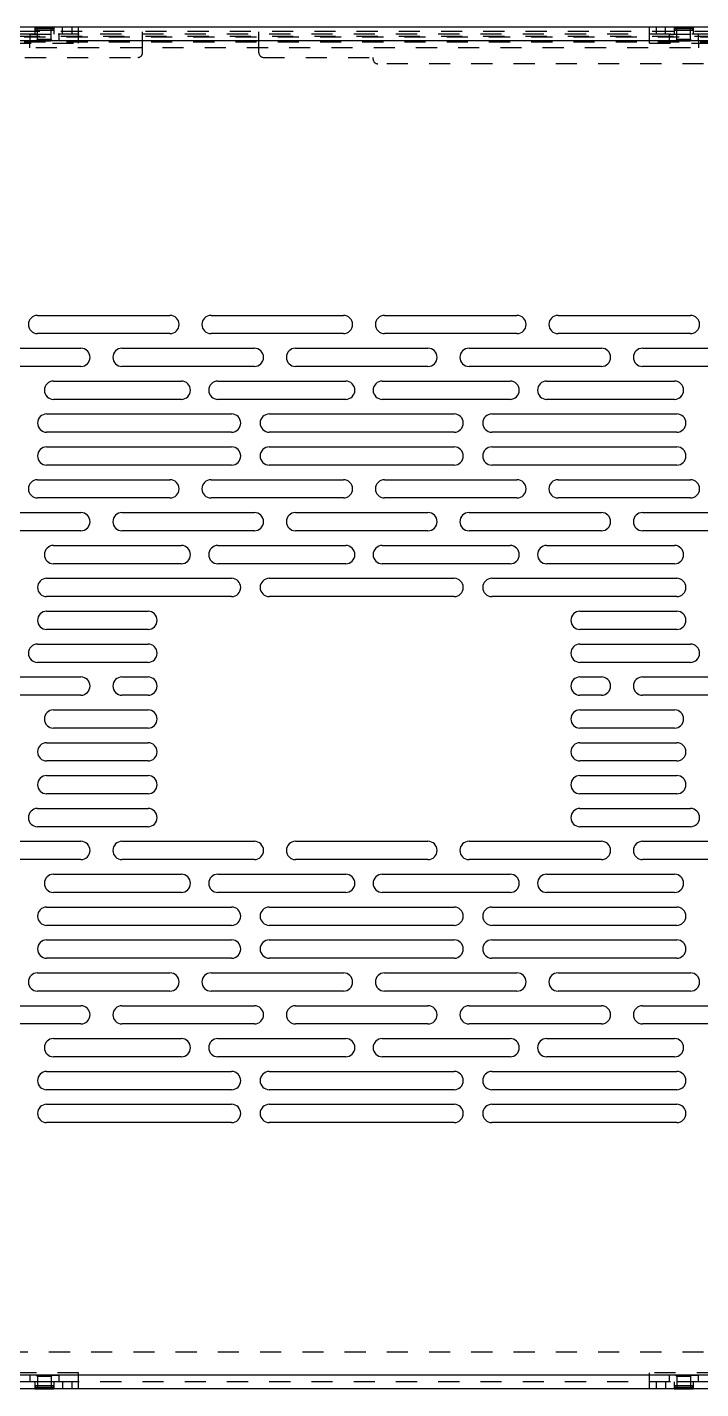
# Model space of a CAD drawing. Header units: millimetres. Extents: x -177 to 18421, y -5017 to 3255.
# Drawn here: x 14340.3 to 14487.8, y 1713.5 to 2011.7 of the extents above; entities that cross this region are included whole.
import ezdxf

# ---------------------------------------------------------------- set-up
doc = ezdxf.new("R2010")
doc.units = ezdxf.units.MM
doc.header["$LTSCALE"] = 46.255
doc.linetypes.add('HIDDEN', pattern=[0.2, 0.1, -0.1])
doc.layers.get('0').update_dxf_attribs({"linetype": 'CONTINUOUS'})
for name, color, linetype in [('02___PRT_ALL_AXES', 7, 'CONTINUOUS'), ('03___PRT_ALL_CURVES', 7, 'CONTINUOUS'), ('DEFAULT_2', 8, 'HIDDEN')]:
    doc.layers.add(name, color=color, linetype=linetype)

msp = doc.modelspace()

# ---------------------------------------------------------------- linework, layer by layer
at = {"color": 3, "linetype": 'Continuous'}
for p, q in [((14638.408, 2011.653), (14189.608, 2011.653)), ((14638.408, 2008.653), (14189.608, 2008.653)), ((14342.508, 1948.553), (14371.508, 1948.553)), ((14380.508, 1948.553), (14409.508, 1948.553)), ((14418.508, 1948.553), (14447.508, 1948.553)), ((14456.508, 1948.553), (14485.508, 1948.553)), ((14371.508, 1944.553), (14342.508, 1944.553)), ((14409.508, 1944.553), (14380.508, 1944.553)), ((14447.508, 1944.553), (14418.508, 1944.553)), ((14485.508, 1944.553), (14456.508, 1944.553)), ((14323.008, 1941.353), (14352.008, 1941.353)), ((14361.008, 1941.353), (14390.008, 1941.353)), ((14399.008, 1941.353), (14428.008, 1941.353)), ((14437.008, 1941.353), (14466.008, 1941.353)), ((14475.008, 1941.353), (14504.008, 1941.353)), ((14352.008, 1937.353), (14323.008, 1937.353)), ((14390.008, 1937.353), (14361.008, 1937.353)), ((14428.008, 1937.353), (14399.008, 1937.353)), ((14466.008, 1937.353), (14437.008, 1937.353)), ((14504.008, 1937.353), (14475.008, 1937.353)), ((14346.008, 1934.153), (14374.008, 1934.153)), ((14382.008, 1934.153), (14410.008, 1934.153)), ((14418.008, 1934.153), (14446.008, 1934.153)), ((14454.008, 1934.153), (14482.008, 1934.153)), ((14374.008, 1930.153), (14346.008, 1930.153)), ((14410.008, 1930.153), (14382.008, 1930.153)), ((14446.008, 1930.153), (14418.008, 1930.153)), ((14482.008, 1930.153), (14454.008, 1930.153)), ((14344.508, 1926.953), (14385.008, 1926.953)), ((14393.258, 1926.953), (14433.758, 1926.953)), ((14442.008, 1926.953), (14482.508, 1926.953)), ((14385.008, 1922.953), (14344.508, 1922.953)), ((14433.758, 1922.953), (14393.258, 1922.953)), ((14482.508, 1922.953), (14442.008, 1922.953)), ((14344.508, 1919.753), (14385.008, 1919.753)), ((14393.258, 1919.753), (14433.758, 1919.753)), ((14442.008, 1919.753), (14482.508, 1919.753)), ((14385.008, 1915.753), (14344.508, 1915.753)), ((14433.758, 1915.753), (14393.258, 1915.753)), ((14482.508, 1915.753), (14442.008, 1915.753)), ((14342.508, 1912.553), (14371.508, 1912.553)), ((14380.508, 1912.553), (14409.508, 1912.553)), ((14418.508, 1912.553), (14447.508, 1912.553)), ((14456.508, 1912.553), (14485.508, 1912.553)), ((14371.508, 1908.553), (14342.508, 1908.553)), ((14409.508, 1908.553), (14380.508, 1908.553)), ((14447.508, 1908.553), (14418.508, 1908.553)), ((14485.508, 1908.553), (14456.508, 1908.553)), ((14323.008, 1905.353), (14352.008, 1905.353)), ((14361.008, 1905.353), (14390.008, 1905.353)), ((14399.008, 1905.353), (14428.008, 1905.353)), ((14437.008, 1905.353), (14466.008, 1905.353)), ((14475.008, 1905.353), (14504.008, 1905.353)), ((14352.008, 1901.353), (14323.008, 1901.353)), ((14390.008, 1901.353), (14361.008, 1901.353)), ((14428.008, 1901.353), (14399.008, 1901.353)), ((14466.008, 1901.353), (14437.008, 1901.353)), ((14504.008, 1901.353), (14475.008, 1901.353)), ((14346.008, 1898.153), (14374.008, 1898.153)), ((14382.008, 1898.153), (14410.008, 1898.153)), ((14418.008, 1898.153), (14446.008, 1898.153)), ((14454.008, 1898.153), (14482.008, 1898.153)), ((14374.008, 1894.153), (14346.008, 1894.153)), ((14410.008, 1894.153), (14382.008, 1894.153)), ((14446.008, 1894.153), (14418.008, 1894.153)), ((14482.008, 1894.153), (14454.008, 1894.153)), ((14344.508, 1890.953), (14385.008, 1890.953)), ((14393.258, 1890.953), (14433.758, 1890.953)), ((14442.008, 1890.953), (14482.508, 1890.953)), ((14385.008, 1886.953), (14344.508, 1886.953)), ((14433.758, 1886.953), (14393.258, 1886.953)), ((14482.508, 1886.953), (14442.008, 1886.953)), ((14344.508, 1883.753), (14366.708, 1883.753)), ((14461.308, 1883.753), (14482.508, 1883.753)), ((14366.708, 1879.753), (14344.508, 1879.753)), ((14482.508, 1879.753), (14461.308, 1879.753)), ((14342.508, 1876.553), (14366.708, 1876.553)), ((14461.308, 1876.553), (14485.508, 1876.553)), ((14366.708, 1872.553), (14342.508, 1872.553)), ((14485.508, 1872.553), (14461.308, 1872.553)), ((14323.008, 1869.353), (14352.008, 1869.353)), ((14361.008, 1869.353), (14366.708, 1869.353)), ((14461.308, 1869.353), (14466.008, 1869.353)), ((14475.008, 1869.353), (14504.008, 1869.353)), ((14352.008, 1865.353), (14323.008, 1865.353)), ((14366.708, 1865.353), (14361.008, 1865.353)), ((14466.008, 1865.353), (14461.308, 1865.353)), ((14504.008, 1865.353), (14475.008, 1865.353)), ((14346.008, 1862.153), (14366.708, 1862.153)), ((14461.308, 1862.153), (14482.008, 1862.153)), ((14366.708, 1858.153), (14346.008, 1858.153)), ((14482.008, 1858.153), (14461.308, 1858.153)), ((14344.508, 1854.953), (14366.708, 1854.953)), ((14461.308, 1854.953), (14482.508, 1854.953)), ((14366.708, 1850.953), (14344.508, 1850.953)), ((14482.508, 1850.953), (14461.308, 1850.953)), ((14344.508, 1847.753), (14366.708, 1847.753)), ((14461.308, 1847.753), (14482.508, 1847.753)), ((14366.708, 1843.753), (14344.508, 1843.753)), ((14482.508, 1843.753), (14461.308, 1843.753)), ((14342.508, 1840.553), (14366.708, 1840.553)), ((14461.308, 1840.553), (14485.508, 1840.553)), ((14366.708, 1836.553), (14342.508, 1836.553)), ((14485.508, 1836.553), (14461.308, 1836.553)), ((14323.008, 1833.353), (14352.008, 1833.353)), ((14361.008, 1833.353), (14390.008, 1833.353)), ((14399.008, 1833.353), (14428.008, 1833.353)), ((14437.008, 1833.353), (14466.008, 1833.353)), ((14475.008, 1833.353), (14504.008, 1833.353)), ((14352.008, 1829.353), (14323.008, 1829.353)), ((14390.008, 1829.353), (14361.008, 1829.353)), ((14428.008, 1829.353), (14399.008, 1829.353)), ((14466.008, 1829.353), (14437.008, 1829.353)), ((14504.008, 1829.353), (14475.008, 1829.353)), ((14346.008, 1826.153), (14374.008, 1826.153)), ((14382.008, 1826.153), (14410.008, 1826.153)), ((14418.008, 1826.153), (14446.008, 1826.153)), ((14454.008, 1826.153), (14482.008, 1826.153)), ((14374.008, 1822.153), (14346.008, 1822.153)), ((14410.008, 1822.153), (14382.008, 1822.153)), ((14446.008, 1822.153), (14418.008, 1822.153)), ((14482.008, 1822.153), (14454.008, 1822.153)), ((14344.508, 1818.953), (14385.008, 1818.953)), ((14393.258, 1818.953), (14433.758, 1818.953)), ((14442.008, 1818.953), (14482.508, 1818.953)), ((14385.008, 1814.953), (14344.508, 1814.953)), ((14433.758, 1814.953), (14393.258, 1814.953)), ((14482.508, 1814.953), (14442.008, 1814.953)), ((14344.508, 1811.753), (14385.008, 1811.753)), ((14393.258, 1811.753), (14433.758, 1811.753)), ((14442.008, 1811.753), (14482.508, 1811.753)), ((14385.008, 1807.753), (14344.508, 1807.753)), ((14433.758, 1807.753), (14393.258, 1807.753)), ((14482.508, 1807.753), (14442.008, 1807.753)), ((14342.508, 1804.553), (14371.508, 1804.553)), ((14380.508, 1804.553), (14409.508, 1804.553)), ((14418.508, 1804.553), (14447.508, 1804.553)), ((14456.508, 1804.553), (14485.508, 1804.553)), ((14371.508, 1800.553), (14342.508, 1800.553)), ((14409.508, 1800.553), (14380.508, 1800.553)), ((14447.508, 1800.553), (14418.508, 1800.553)), ((14485.508, 1800.553), (14456.508, 1800.553)), ((14323.008, 1797.353), (14352.008, 1797.353)), ((14361.008, 1797.353), (14390.008, 1797.353)), ((14399.008, 1797.353), (14428.008, 1797.353)), ((14437.008, 1797.353), (14466.008, 1797.353)), ((14475.008, 1797.353), (14504.008, 1797.353)), ((14352.008, 1793.353), (14323.008, 1793.353)), ((14390.008, 1793.353), (14361.008, 1793.353)), ((14428.008, 1793.353), (14399.008, 1793.353)), ((14466.008, 1793.353), (14437.008, 1793.353)), ((14504.008, 1793.353), (14475.008, 1793.353)), ((14346.008, 1790.153), (14374.008, 1790.153)), ((14382.008, 1790.153), (14410.008, 1790.153)), ((14418.008, 1790.153), (14446.008, 1790.153)), ((14454.008, 1790.153), (14482.008, 1790.153)), ((14374.008, 1786.153), (14346.008, 1786.153)), ((14410.008, 1786.153), (14382.008, 1786.153)), ((14446.008, 1786.153), (14418.008, 1786.153)), ((14482.008, 1786.153), (14454.008, 1786.153)), ((14344.508, 1782.953), (14385.008, 1782.953)), ((14393.258, 1782.953), (14433.758, 1782.953)), ((14442.008, 1782.953), (14482.508, 1782.953)), ((14385.008, 1778.953), (14344.508, 1778.953)), ((14433.758, 1778.953), (14393.258, 1778.953)), ((14482.508, 1778.953), (14442.008, 1778.953)), ((14344.508, 1775.753), (14385.008, 1775.753)), ((14393.258, 1775.753), (14433.758, 1775.753)), ((14442.008, 1775.753), (14482.508, 1775.753)), ((14385.008, 1771.753), (14344.508, 1771.753)), ((14433.758, 1771.753), (14393.258, 1771.753)), ((14482.508, 1771.753), (14442.008, 1771.753)), ((14638.408, 1716.453), (14189.608, 1716.453)), ((14638.408, 1713.453), (14189.608, 1713.453))]:
    msp.add_line(p, q, dxfattribs=at)
for centre, start, end in [((14342.508, 1946.553), 90, 270), ((14371.508, 1946.553), 270, 90), ((14380.508, 1946.553), 90, 270), ((14409.508, 1946.553), 270, 90), ((14418.508, 1946.553), 90, 270), ((14447.508, 1946.553), 270, 90), ((14456.508, 1946.553), 90, 270), ((14485.508, 1946.553), 270, 90), ((14352.008, 1939.353), 270, 90), ((14361.008, 1939.353), 90, 270), ((14390.008, 1939.353), 270, 90), ((14399.008, 1939.353), 90, 270), ((14428.008, 1939.353), 270, 90), ((14437.008, 1939.353), 90, 270), ((14466.008, 1939.353), 270, 90), ((14475.008, 1939.353), 90, 270), ((14346.008, 1932.153), 90, 270), ((14374.008, 1932.153), 270, 90), ((14382.008, 1932.153), 90, 270), ((14410.008, 1932.153), 270, 90), ((14418.008, 1932.153), 90, 270), ((14446.008, 1932.153), 270, 90), ((14454.008, 1932.153), 90, 270), ((14482.008, 1932.153), 270, 90), ((14344.508, 1924.953), 90, 270), ((14385.008, 1924.953), 270, 90), ((14393.258, 1924.953), 90, 270), ((14433.758, 1924.953), 270, 90), ((14442.008, 1924.953), 90, 270), ((14482.508, 1924.953), 270, 90), ((14344.508, 1917.753), 90, 270), ((14385.008, 1917.753), 270, 90), ((14393.258, 1917.753), 90, 270), ((14433.758, 1917.753), 270, 90), ((14442.008, 1917.753), 90, 270), ((14482.508, 1917.753), 270, 90), ((14342.508, 1910.553), 90, 270), ((14371.508, 1910.553), 270, 90), ((14380.508, 1910.553), 90, 270), ((14409.508, 1910.553), 270, 90), ((14418.508, 1910.553), 90, 270), ((14447.508, 1910.553), 270, 90), ((14456.508, 1910.553), 90, 270), ((14485.508, 1910.553), 270, 90), ((14352.008, 1903.353), 270, 90), ((14361.008, 1903.353), 90, 270), ((14390.008, 1903.353), 270, 90), ((14399.008, 1903.353), 90, 270), ((14428.008, 1903.353), 270, 90), ((14437.008, 1903.353), 90, 270), ((14466.008, 1903.353), 270, 90), ((14475.008, 1903.353), 90, 270), ((14346.008, 1896.153), 90, 270), ((14374.008, 1896.153), 270, 90), ((14382.008, 1896.153), 90, 270), ((14410.008, 1896.153), 270, 90), ((14418.008, 1896.153), 90, 270), ((14446.008, 1896.153), 270, 90), ((14454.008, 1896.153), 90, 270), ((14482.008, 1896.153), 270, 90), ((14344.508, 1888.953), 90, 270), ((14385.008, 1888.953), 270, 90), ((14393.258, 1888.953), 90, 270), ((14433.758, 1888.953), 270, 90), ((14442.008, 1888.953), 90, 270), ((14482.508, 1888.953), 270, 90), ((14344.508, 1881.753), 90, 270), ((14366.708, 1881.753), 270, 90), ((14461.308, 1881.753), 90, 270), ((14482.508, 1881.753), 270, 90), ((14342.508, 1874.553), 90, 270), ((14366.708, 1874.553), 270, 90), ((14461.308, 1874.553), 90, 270), ((14485.508, 1874.553), 270, 90), ((14352.008, 1867.353), 270, 90), ((14361.008, 1867.353), 90, 270), ((14366.708, 1867.353), 270, 90), ((14461.308, 1867.353), 90, 270), ((14466.008, 1867.353), 270, 90), ((14475.008, 1867.353), 90, 270), ((14346.008, 1860.153), 90, 270), ((14366.708, 1860.153), 270, 90), ((14461.308, 1860.153), 90, 270), ((14482.008, 1860.153), 270, 90), ((14344.508, 1852.953), 90, 270), ((14366.708, 1852.953), 270, 90), ((14461.308, 1852.953), 90, 270), ((14482.508, 1852.953), 270, 90), ((14344.508, 1845.753), 90, 270), ((14366.708, 1845.753), 270, 90), ((14461.308, 1845.753), 90, 270), ((14482.508, 1845.753), 270, 90), ((14342.508, 1838.553), 90, 270), ((14366.708, 1838.553), 270, 90), ((14461.308, 1838.553), 90, 270), ((14485.508, 1838.553), 270, 90), ((14352.008, 1831.353), 270, 90), ((14361.008, 1831.353), 90, 270), ((14390.008, 1831.353), 270, 90), ((14399.008, 1831.353), 90, 270), ((14428.008, 1831.353), 270, 90), ((14437.008, 1831.353), 90, 270), ((14466.008, 1831.353), 270, 90), ((14475.008, 1831.353), 90, 270), ((14346.008, 1824.153), 90, 270), ((14374.008, 1824.153), 270, 90), ((14382.008, 1824.153), 90, 270), ((14410.008, 1824.153), 270, 90), ((14418.008, 1824.153), 90, 270), ((14446.008, 1824.153), 270, 90), ((14454.008, 1824.153), 90, 270), ((14482.008, 1824.153), 270, 90), ((14344.508, 1816.953), 90, 270), ((14385.008, 1816.953), 270, 90), ((14393.258, 1816.953), 90, 270), ((14433.758, 1816.953), 270, 90), ((14442.008, 1816.953), 90, 270), ((14482.508, 1816.953), 270, 90), ((14344.508, 1809.753), 90, 270), ((14385.008, 1809.753), 270, 90), ((14393.258, 1809.753), 90, 270), ((14433.758, 1809.753), 270, 90), ((14442.008, 1809.753), 90, 270), ((14482.508, 1809.753), 270, 90), ((14342.508, 1802.553), 90, 270), ((14371.508, 1802.553), 270, 90), ((14380.508, 1802.553), 90, 270), ((14409.508, 1802.553), 270, 90), ((14418.508, 1802.553), 90, 270), ((14447.508, 1802.553), 270, 90), ((14456.508, 1802.553), 90, 270), ((14485.508, 1802.553), 270, 90), ((14352.008, 1795.353), 270, 90), ((14361.008, 1795.353), 90, 270), ((14390.008, 1795.353), 270, 90), ((14399.008, 1795.353), 90, 270), ((14428.008, 1795.353), 270, 90), ((14437.008, 1795.353), 90, 270), ((14466.008, 1795.353), 270, 90), ((14475.008, 1795.353), 90, 270), ((14346.008, 1788.153), 90, 270), ((14374.008, 1788.153), 270, 90), ((14382.008, 1788.153), 90, 270), ((14410.008, 1788.153), 270, 90), ((14418.008, 1788.153), 90, 270), ((14446.008, 1788.153), 270, 90), ((14454.008, 1788.153), 90, 270), ((14482.008, 1788.153), 270, 90), ((14344.508, 1780.953), 90, 270), ((14385.008, 1780.953), 270, 90), ((14393.258, 1780.953), 90, 270), ((14433.758, 1780.953), 270, 90), ((14442.008, 1780.953), 90, 270), ((14482.508, 1780.953), 270, 90), ((14344.508, 1773.753), 90, 270), ((14385.008, 1773.753), 270, 90), ((14393.258, 1773.753), 90, 270), ((14433.758, 1773.753), 270, 90), ((14442.008, 1773.753), 90, 270), ((14482.508, 1773.753), 270, 90)]:
    msp.add_arc(centre, 2, start, end, dxfattribs=at)
at = {"layer": '02___PRT_ALL_AXES', "color": 8, "linetype": 'HIDDEN'}
for p, q in [((14340.833, 2010.153), (14340.833, 2008.653)), ((14340.833, 2010.153), (14347.183, 2010.153)), ((14341.898, 2011.523), (14341.898, 2011.393)), ((14341.898, 2011.523), (14346.118, 2011.523)), ((14341.898, 2011.393), (14342.098, 2011.003)), ((14341.898, 2011.393), (14346.118, 2011.393)), ((14341.898, 2011.003), (14341.898, 2010.153)), ((14341.898, 2011.003), (14346.118, 2011.003)), ((14341.908, 2011.653), (14341.908, 2010.153)), ((14346.108, 2011.653), (14341.908, 2011.653)), ((14342.508, 2008.953), (14342.508, 2011.523)), ((14345.508, 2008.953), (14345.508, 2011.523)), ((14346.118, 2011.393), (14345.918, 2011.003)), ((14346.108, 2011.653), (14346.108, 2010.153)), ((14346.118, 2011.523), (14346.118, 2011.393)), ((14346.118, 2011.003), (14346.118, 2010.153)), ((14347.183, 2010.153), (14347.183, 2008.653)), ((14480.833, 2010.153), (14480.833, 2008.653)), ((14480.833, 2010.153), (14487.183, 2010.153)), ((14481.898, 2011.523), (14481.898, 2011.393)), ((14481.898, 2011.523), (14486.118, 2011.523)), ((14481.898, 2011.393), (14482.098, 2011.003)), ((14481.898, 2011.393), (14486.118, 2011.393)), ((14481.898, 2011.003), (14481.898, 2010.153)), ((14481.898, 2011.003), (14486.118, 2011.003)), ((14481.908, 2011.653), (14481.908, 2010.153)), ((14486.108, 2011.653), (14481.908, 2011.653)), ((14482.508, 2008.953), (14482.508, 2011.523)), ((14485.508, 2008.953), (14485.508, 2011.523)), ((14486.118, 2011.393), (14485.918, 2011.003)), ((14486.108, 2011.653), (14486.108, 2010.153)), ((14486.118, 2011.523), (14486.118, 2011.393)), ((14486.118, 2011.003), (14486.118, 2010.153)), ((14487.183, 2010.153), (14487.183, 2008.653)), ((14340.833, 2008.653), (14347.183, 2008.653)), ((14480.833, 2008.653), (14487.183, 2008.653)), ((14347.183, 1716.453), (14340.833, 1716.453)), ((14340.833, 1716.453), (14340.833, 1714.953)), ((14347.183, 1714.953), (14340.833, 1714.953)), ((14341.898, 1714.953), (14341.898, 1714.103)), ((14341.908, 1714.953), (14341.908, 1713.453)), ((14342.508, 1716.153), (14342.508, 1713.583)), ((14345.508, 1716.153), (14345.508, 1713.583)), ((14346.108, 1714.953), (14346.108, 1713.453)), ((14346.118, 1714.953), (14346.118, 1714.103)), ((14347.183, 1716.453), (14347.183, 1714.953)), ((14487.183, 1716.453), (14480.833, 1716.453)), ((14480.833, 1716.453), (14480.833, 1714.953)), ((14487.183, 1714.953), (14480.833, 1714.953)), ((14481.898, 1714.953), (14481.898, 1714.103)), ((14481.908, 1714.953), (14481.908, 1713.453)), ((14482.508, 1716.153), (14482.508, 1713.583)), ((14485.508, 1716.153), (14485.508, 1713.583)), ((14486.108, 1714.953), (14486.108, 1713.453)), ((14486.118, 1714.953), (14486.118, 1714.103)), ((14487.183, 1716.453), (14487.183, 1714.953)), ((14346.118, 1714.103), (14341.898, 1714.103)), ((14342.098, 1714.103), (14341.898, 1713.713)), ((14346.118, 1713.713), (14341.898, 1713.713)), ((14341.898, 1713.713), (14341.898, 1713.583)), ((14346.118, 1713.583), (14341.898, 1713.583)), ((14341.908, 1713.453), (14346.108, 1713.453)), ((14345.918, 1714.103), (14346.118, 1713.713)), ((14346.118, 1713.713), (14346.118, 1713.583)), ((14486.118, 1714.103), (14481.898, 1714.103)), ((14482.098, 1714.103), (14481.898, 1713.713)), ((14486.118, 1713.713), (14481.898, 1713.713)), ((14481.898, 1713.713), (14481.898, 1713.583)), ((14486.118, 1713.583), (14481.898, 1713.583)), ((14481.908, 1713.453), (14486.108, 1713.453)), ((14485.918, 1714.103), (14486.118, 1713.713)), ((14486.118, 1713.713), (14486.118, 1713.583))]:
    msp.add_line(p, q, dxfattribs=at)
at = {"layer": '03___PRT_ALL_CURVES', "color": 8, "linetype": 'HIDDEN'}
for p, q in [((14346.108, 2011.653), (14341.908, 2011.653)), ((14486.108, 2011.653), (14481.908, 2011.653))]:
    msp.add_line(p, q, dxfattribs=at)
at = {"layer": 'DEFAULT_2', "color": 8, "linetype": 'HIDDEN'}
for p, q in [((14638.408, 2010.153), (14189.608, 2010.153)), ((14282.872, 2010.774), (14545.145, 2010.774)), ((14342.508, 2008.953), (14342.508, 2011.523)), ((14345.508, 2008.953), (14345.508, 2011.523)), ((14348.008, 2010.153), (14348.008, 2011.653)), ((14350.008, 2011.653), (14350.008, 2010.153)), ((14351.508, 2008.153), (14351.508, 2011.653)), ((14365.508, 2006.053), (14365.508, 2011.653)), ((14391.008, 2006.053), (14391.008, 2011.653)), ((14476.508, 2008.153), (14476.508, 2011.653)), ((14478.008, 2011.653), (14478.008, 2010.153)), ((14480.008, 2010.153), (14480.008, 2011.653)), ((14482.508, 2008.953), (14482.508, 2011.523)), ((14485.508, 2008.953), (14485.508, 2011.523)), ((14550.266, 2007.153), (14277.751, 2007.153)), ((14282.872, 2009.714), (14545.145, 2009.714)), ((14284.115, 2009.532), (14543.904, 2009.532)), ((14284.115, 2008.471), (14543.904, 2008.471)), ((14336.508, 2008.153), (14351.508, 2008.153)), ((14340.758, 2008.653), (14340.758, 2007.153)), ((14340.846, 2008.653), (14340.846, 2008.703)), ((14343.341, 2008.703), (14340.846, 2008.703)), ((14340.856, 2008.653), (14340.856, 2008.703)), ((14340.86, 2008.653), (14340.86, 2008.703)), ((14340.884, 2008.653), (14340.884, 2008.703)), ((14340.917, 2008.653), (14340.917, 2008.703)), ((14340.931, 2008.653), (14340.931, 2008.703)), ((14340.972, 2008.653), (14340.972, 2008.703)), ((14340.983, 2008.653), (14340.983, 2008.703)), ((14340.988, 2008.653), (14340.988, 2008.703)), ((14341.009, 2008.653), (14341.009, 2008.703)), ((14341.019, 2008.653), (14341.019, 2008.703)), ((14341.021, 2008.653), (14341.021, 2008.703)), ((14341.048, 2008.653), (14341.048, 2008.703)), ((14341.056, 2008.653), (14341.056, 2008.703)), ((14341.102, 2008.653), (14341.102, 2008.703)), ((14341.109, 2008.653), (14341.109, 2008.703)), ((14341.11, 2008.653), (14341.11, 2008.703)), ((14341.12, 2008.653), (14341.12, 2008.703)), ((14341.122, 2008.653), (14341.122, 2008.703)), ((14341.152, 2008.653), (14341.152, 2008.703)), ((14341.185, 2008.653), (14341.185, 2008.703)), ((14341.214, 2008.653), (14341.214, 2008.703)), ((14341.233, 2008.653), (14341.233, 2008.703)), ((14341.246, 2008.653), (14341.246, 2008.703)), ((14341.283, 2008.653), (14341.283, 2008.703)), ((14341.284, 2008.653), (14341.284, 2008.703)), ((14341.292, 2008.653), (14341.292, 2008.703)), ((14341.296, 2008.653), (14341.296, 2008.703)), ((14341.297, 2008.653), (14341.297, 2008.703)), ((14341.3, 2008.653), (14341.3, 2008.703)), ((14341.308, 2008.653), (14341.308, 2008.703)), ((14341.345, 2008.653), (14341.345, 2008.703)), ((14341.35, 2008.653), (14341.35, 2008.703)), ((14341.356, 2008.653), (14341.356, 2008.703)), ((14341.376, 2008.653), (14341.376, 2008.703)), ((14341.377, 2008.653), (14341.377, 2008.703)), ((14341.397, 2008.653), (14341.397, 2008.703)), ((14341.413, 2008.653), (14341.413, 2008.703)), ((14341.419, 2008.653), (14341.419, 2008.703)), ((14341.42, 2008.653), (14341.42, 2008.703)), ((14341.424, 2008.653), (14341.424, 2008.703)), ((14341.427, 2008.653), (14341.427, 2008.703)), ((14341.436, 2008.653), (14341.436, 2008.703)), ((14341.456, 2008.653), (14341.456, 2008.703)), ((14341.475, 2008.653), (14341.475, 2008.703)), ((14341.508, 2008.653), (14341.508, 2008.703)), ((14341.537, 2008.653), (14341.537, 2008.703)), ((14341.579, 2008.653), (14341.579, 2008.703)), ((14341.592, 2008.653), (14341.592, 2008.703)), ((14341.626, 2008.653), (14341.626, 2008.703)), ((14341.634, 2008.653), (14341.634, 2008.703)), ((14341.644, 2008.653), (14341.644, 2008.703)), ((14341.667, 2008.653), (14341.667, 2008.703)), ((14341.678, 2008.653), (14341.678, 2008.703)), ((14341.69, 2008.653), (14341.69, 2008.703)), ((14341.696, 2008.653), (14341.696, 2008.703)), ((14341.706, 2008.653), (14341.706, 2008.703)), ((14341.715, 2008.653), (14341.715, 2008.703)), ((14341.723, 2008.653), (14341.723, 2008.703)), ((14341.755, 2008.653), (14341.755, 2008.703)), ((14341.758, 2008.653), (14341.758, 2008.703)), ((14341.762, 2008.653), (14341.762, 2008.703)), ((14341.768, 2008.653), (14341.768, 2008.703)), ((14341.776, 2008.653), (14341.776, 2008.703)), ((14341.783, 2008.653), (14341.783, 2008.703)), ((14341.816, 2008.653), (14341.816, 2008.703)), ((14341.818, 2008.653), (14341.818, 2008.703)), ((14341.827, 2008.653), (14341.827, 2008.703)), ((14341.832, 2008.653), (14341.832, 2008.703)), ((14341.834, 2008.653), (14341.834, 2008.703)), ((14341.836, 2008.653), (14341.836, 2008.703)), ((14341.842, 2008.653), (14341.842, 2008.703)), ((14341.843, 2008.653), (14341.843, 2008.703)), ((14341.849, 2008.653), (14341.849, 2008.703)), ((14341.857, 2008.653), (14341.857, 2008.703)), ((14341.864, 2008.653), (14341.864, 2008.703)), ((14341.866, 2008.653), (14341.866, 2008.703)), ((14341.907, 2008.653), (14341.907, 2008.703)), ((14341.921, 2008.653), (14341.921, 2008.703)), ((14341.973, 2008.653), (14341.973, 2008.703)), ((14341.974, 2008.653), (14341.974, 2008.703)), ((14341.98, 2008.653), (14341.98, 2008.703)), ((14342.013, 2008.653), (14342.013, 2008.703)), ((14342.029, 2008.653), (14342.029, 2008.703)), ((14342.03, 2008.653), (14342.03, 2008.703)), ((14342.052, 2008.653), (14342.052, 2008.703)), ((14342.061, 2008.653), (14342.061, 2008.703)), ((14342.091, 2008.653), (14342.091, 2008.703)), ((14342.099, 2008.653), (14342.099, 2008.703)), ((14342.125, 2008.653), (14342.125, 2008.703)), ((14342.144, 2008.653), (14342.144, 2008.703)), ((14342.158, 2008.653), (14342.158, 2008.703)), ((14342.161, 2008.653), (14342.161, 2008.703)), ((14342.183, 2008.653), (14342.183, 2008.703)), ((14342.194, 2008.653), (14342.194, 2008.703)), ((14342.198, 2008.653), (14342.198, 2008.703)), ((14342.2, 2008.653), (14342.2, 2008.703)), ((14342.203, 2008.653), (14342.203, 2008.703)), ((14342.508, 2008.953), (14342.208, 2008.653)), ((14342.218, 2008.653), (14342.218, 2008.703)), ((14342.219, 2008.653), (14342.219, 2008.703)), ((14342.239, 2008.653), (14342.239, 2008.703)), ((14342.253, 2008.653), (14342.253, 2008.703)), ((14342.262, 2008.653), (14342.262, 2008.703)), ((14342.263, 2008.653), (14342.263, 2008.703)), ((14342.274, 2008.653), (14342.274, 2008.703)), ((14342.279, 2008.653), (14342.279, 2008.703)), ((14342.301, 2008.653), (14342.301, 2008.703)), ((14342.303, 2008.653), (14342.303, 2008.703)), ((14342.343, 2008.653), (14342.343, 2008.703)), ((14342.351, 2008.653), (14342.351, 2008.703)), ((14342.357, 2008.653), (14342.357, 2008.703)), ((14342.358, 2008.653), (14342.358, 2008.703)), ((14342.405, 2008.653), (14342.405, 2008.703)), ((14342.418, 2008.653), (14342.418, 2008.703)), ((14342.421, 2008.653), (14342.421, 2008.703)), ((14342.422, 2008.653), (14342.422, 2008.703)), ((14342.427, 2008.653), (14342.427, 2008.703)), ((14342.454, 2008.653), (14342.454, 2008.703)), ((14342.457, 2008.653), (14342.457, 2008.703)), ((14342.473, 2008.653), (14342.473, 2008.703)), ((14342.478, 2008.653), (14342.478, 2008.703)), ((14342.483, 2008.653), (14342.483, 2008.703)), ((14342.485, 2008.653), (14342.485, 2008.703)), ((14342.5, 2008.653), (14342.5, 2008.703)), ((14342.502, 2008.653), (14342.502, 2008.703)), ((14345.508, 2008.953), (14342.508, 2008.953)), ((14342.518, 2008.653), (14342.518, 2008.703)), ((14342.552, 2008.653), (14342.552, 2008.703)), ((14342.567, 2008.653), (14342.567, 2008.703)), ((14342.57, 2008.653), (14342.57, 2008.703)), ((14342.574, 2008.653), (14342.574, 2008.703)), ((14342.621, 2008.653), (14342.621, 2008.703)), ((14342.626, 2008.653), (14342.626, 2008.703)), ((14342.658, 2008.653), (14342.658, 2008.703)), ((14342.751, 2008.653), (14342.751, 2008.703)), ((14342.915, 2008.653), (14342.915, 2008.703)), ((14342.958, 2008.653), (14342.958, 2008.703)), ((14342.973, 2008.653), (14342.973, 2008.703)), ((14343.02, 2008.653), (14343.02, 2008.703)), ((14343.036, 2008.653), (14343.036, 2008.703)), ((14343.039, 2008.653), (14343.039, 2008.703)), ((14343.071, 2008.653), (14343.071, 2008.703)), ((14343.076, 2008.653), (14343.076, 2008.703)), ((14343.099, 2008.653), (14343.099, 2008.703)), ((14343.137, 2008.653), (14343.137, 2008.703)), ((14343.181, 2008.653), (14343.181, 2008.703)), ((14343.183, 2008.653), (14343.183, 2008.703)), ((14343.188, 2008.653), (14343.188, 2008.703)), ((14343.215, 2008.653), (14343.215, 2008.703)), ((14343.233, 2008.653), (14343.233, 2008.703)), ((14343.234, 2008.653), (14343.234, 2008.703)), ((14343.236, 2008.653), (14343.236, 2008.703)), ((14343.252, 2008.653), (14343.252, 2008.703)), ((14343.252, 2008.653), (14343.252, 2008.703)), ((14343.262, 2008.653), (14343.262, 2008.703)), ((14343.296, 2008.653), (14343.296, 2008.703)), ((14343.305, 2008.653), (14343.305, 2008.703)), ((14343.321, 2008.653), (14343.321, 2008.703)), ((14343.326, 2008.653), (14343.326, 2008.703)), ((14343.341, 2008.653), (14343.341, 2008.703)), ((14345.508, 2008.953), (14345.808, 2008.653)), ((14476.508, 2008.153), (14491.508, 2008.153)), ((14480.846, 2008.653), (14480.846, 2008.703)), ((14483.341, 2008.703), (14480.846, 2008.703)), ((14480.856, 2008.653), (14480.856, 2008.703)), ((14480.86, 2008.653), (14480.86, 2008.703)), ((14480.884, 2008.653), (14480.884, 2008.703)), ((14480.917, 2008.653), (14480.917, 2008.703)), ((14480.931, 2008.653), (14480.931, 2008.703)), ((14480.972, 2008.653), (14480.972, 2008.703)), ((14480.983, 2008.653), (14480.983, 2008.703)), ((14480.988, 2008.653), (14480.988, 2008.703)), ((14481.009, 2008.653), (14481.009, 2008.703)), ((14481.019, 2008.653), (14481.019, 2008.703)), ((14481.021, 2008.653), (14481.021, 2008.703)), ((14481.048, 2008.653), (14481.048, 2008.703)), ((14481.056, 2008.653), (14481.056, 2008.703)), ((14481.102, 2008.653), (14481.102, 2008.703)), ((14481.109, 2008.653), (14481.109, 2008.703)), ((14481.11, 2008.653), (14481.11, 2008.703)), ((14481.12, 2008.653), (14481.12, 2008.703)), ((14481.122, 2008.653), (14481.122, 2008.703)), ((14481.152, 2008.653), (14481.152, 2008.703)), ((14481.185, 2008.653), (14481.185, 2008.703)), ((14481.214, 2008.653), (14481.214, 2008.703)), ((14481.233, 2008.653), (14481.233, 2008.703)), ((14481.246, 2008.653), (14481.246, 2008.703)), ((14481.283, 2008.653), (14481.283, 2008.703)), ((14481.284, 2008.653), (14481.284, 2008.703)), ((14481.292, 2008.653), (14481.292, 2008.703)), ((14481.296, 2008.653), (14481.296, 2008.703)), ((14481.297, 2008.653), (14481.297, 2008.703)), ((14481.3, 2008.653), (14481.3, 2008.703)), ((14481.308, 2008.653), (14481.308, 2008.703)), ((14481.345, 2008.653), (14481.345, 2008.703)), ((14481.35, 2008.653), (14481.35, 2008.703)), ((14481.356, 2008.653), (14481.356, 2008.703)), ((14481.376, 2008.653), (14481.376, 2008.703)), ((14481.377, 2008.653), (14481.377, 2008.703)), ((14481.397, 2008.653), (14481.397, 2008.703)), ((14481.413, 2008.653), (14481.413, 2008.703)), ((14481.419, 2008.653), (14481.419, 2008.703)), ((14481.42, 2008.653), (14481.42, 2008.703)), ((14481.424, 2008.653), (14481.424, 2008.703)), ((14481.427, 2008.653), (14481.427, 2008.703)), ((14481.436, 2008.653), (14481.436, 2008.703)), ((14481.456, 2008.653), (14481.456, 2008.703)), ((14481.475, 2008.653), (14481.475, 2008.703)), ((14481.508, 2008.653), (14481.508, 2008.703)), ((14481.537, 2008.653), (14481.537, 2008.703)), ((14481.579, 2008.653), (14481.579, 2008.703)), ((14481.592, 2008.653), (14481.592, 2008.703)), ((14481.626, 2008.653), (14481.626, 2008.703)), ((14481.634, 2008.653), (14481.634, 2008.703)), ((14481.644, 2008.653), (14481.644, 2008.703)), ((14481.667, 2008.653), (14481.667, 2008.703)), ((14481.678, 2008.653), (14481.678, 2008.703)), ((14481.69, 2008.653), (14481.69, 2008.703)), ((14481.696, 2008.653), (14481.696, 2008.703)), ((14481.706, 2008.653), (14481.706, 2008.703)), ((14481.715, 2008.653), (14481.715, 2008.703)), ((14481.723, 2008.653), (14481.723, 2008.703)), ((14481.755, 2008.653), (14481.755, 2008.703)), ((14481.758, 2008.653), (14481.758, 2008.703)), ((14481.762, 2008.653), (14481.762, 2008.703)), ((14481.768, 2008.653), (14481.768, 2008.703)), ((14481.776, 2008.653), (14481.776, 2008.703)), ((14481.783, 2008.653), (14481.783, 2008.703)), ((14481.816, 2008.653), (14481.816, 2008.703)), ((14481.818, 2008.653), (14481.818, 2008.703)), ((14481.827, 2008.653), (14481.827, 2008.703)), ((14481.832, 2008.653), (14481.832, 2008.703)), ((14481.834, 2008.653), (14481.834, 2008.703)), ((14481.836, 2008.653), (14481.836, 2008.703)), ((14481.842, 2008.653), (14481.842, 2008.703)), ((14481.843, 2008.653), (14481.843, 2008.703)), ((14481.849, 2008.653), (14481.849, 2008.703)), ((14481.857, 2008.653), (14481.857, 2008.703)), ((14481.864, 2008.653), (14481.864, 2008.703)), ((14481.866, 2008.653), (14481.866, 2008.703)), ((14481.907, 2008.653), (14481.907, 2008.703)), ((14481.921, 2008.653), (14481.921, 2008.703)), ((14481.973, 2008.653), (14481.973, 2008.703)), ((14481.974, 2008.653), (14481.974, 2008.703)), ((14481.98, 2008.653), (14481.98, 2008.703)), ((14482.013, 2008.653), (14482.013, 2008.703)), ((14482.029, 2008.653), (14482.029, 2008.703)), ((14482.03, 2008.653), (14482.03, 2008.703)), ((14482.052, 2008.653), (14482.052, 2008.703)), ((14482.061, 2008.653), (14482.061, 2008.703)), ((14482.091, 2008.653), (14482.091, 2008.703)), ((14482.099, 2008.653), (14482.099, 2008.703)), ((14482.125, 2008.653), (14482.125, 2008.703)), ((14482.144, 2008.653), (14482.144, 2008.703)), ((14482.158, 2008.653), (14482.158, 2008.703)), ((14482.161, 2008.653), (14482.161, 2008.703)), ((14482.183, 2008.653), (14482.183, 2008.703)), ((14482.194, 2008.653), (14482.194, 2008.703)), ((14482.198, 2008.653), (14482.198, 2008.703)), ((14482.2, 2008.653), (14482.2, 2008.703)), ((14482.203, 2008.653), (14482.203, 2008.703)), ((14482.508, 2008.953), (14482.208, 2008.653)), ((14482.218, 2008.653), (14482.218, 2008.703)), ((14482.219, 2008.653), (14482.219, 2008.703)), ((14482.239, 2008.653), (14482.239, 2008.703)), ((14482.253, 2008.653), (14482.253, 2008.703)), ((14482.262, 2008.653), (14482.262, 2008.703)), ((14482.263, 2008.653), (14482.263, 2008.703)), ((14482.274, 2008.653), (14482.274, 2008.703)), ((14482.279, 2008.653), (14482.279, 2008.703)), ((14482.301, 2008.653), (14482.301, 2008.703)), ((14482.303, 2008.653), (14482.303, 2008.703)), ((14482.343, 2008.653), (14482.343, 2008.703)), ((14482.351, 2008.653), (14482.351, 2008.703)), ((14482.357, 2008.653), (14482.357, 2008.703)), ((14482.358, 2008.653), (14482.358, 2008.703)), ((14482.405, 2008.653), (14482.405, 2008.703)), ((14482.418, 2008.653), (14482.418, 2008.703)), ((14482.421, 2008.653), (14482.421, 2008.703)), ((14482.422, 2008.653), (14482.422, 2008.703)), ((14482.427, 2008.653), (14482.427, 2008.703)), ((14482.454, 2008.653), (14482.454, 2008.703)), ((14482.457, 2008.653), (14482.457, 2008.703)), ((14482.473, 2008.653), (14482.473, 2008.703)), ((14482.478, 2008.653), (14482.478, 2008.703)), ((14482.483, 2008.653), (14482.483, 2008.703)), ((14482.485, 2008.653), (14482.485, 2008.703)), ((14482.5, 2008.653), (14482.5, 2008.703)), ((14482.502, 2008.653), (14482.502, 2008.703)), ((14485.508, 2008.953), (14482.508, 2008.953)), ((14482.518, 2008.653), (14482.518, 2008.703)), ((14482.552, 2008.653), (14482.552, 2008.703)), ((14482.567, 2008.653), (14482.567, 2008.703)), ((14482.57, 2008.653), (14482.57, 2008.703)), ((14482.574, 2008.653), (14482.574, 2008.703)), ((14482.621, 2008.653), (14482.621, 2008.703)), ((14482.626, 2008.653), (14482.626, 2008.703)), ((14482.658, 2008.653), (14482.658, 2008.703)), ((14482.751, 2008.653), (14482.751, 2008.703)), ((14482.915, 2008.653), (14482.915, 2008.703)), ((14482.958, 2008.653), (14482.958, 2008.703)), ((14482.973, 2008.653), (14482.973, 2008.703)), ((14483.02, 2008.653), (14483.02, 2008.703)), ((14483.036, 2008.653), (14483.036, 2008.703)), ((14483.039, 2008.653), (14483.039, 2008.703)), ((14483.071, 2008.653), (14483.071, 2008.703)), ((14483.076, 2008.653), (14483.076, 2008.703)), ((14483.099, 2008.653), (14483.099, 2008.703)), ((14483.137, 2008.653), (14483.137, 2008.703)), ((14483.181, 2008.653), (14483.181, 2008.703)), ((14483.183, 2008.653), (14483.183, 2008.703)), ((14483.188, 2008.653), (14483.188, 2008.703)), ((14483.215, 2008.653), (14483.215, 2008.703)), ((14483.233, 2008.653), (14483.233, 2008.703)), ((14483.234, 2008.653), (14483.234, 2008.703)), ((14483.236, 2008.653), (14483.236, 2008.703)), ((14483.252, 2008.653), (14483.252, 2008.703)), ((14483.252, 2008.653), (14483.252, 2008.703)), ((14483.262, 2008.653), (14483.262, 2008.703)), ((14483.296, 2008.653), (14483.296, 2008.703)), ((14483.305, 2008.653), (14483.305, 2008.703)), ((14483.321, 2008.653), (14483.321, 2008.703)), ((14483.326, 2008.653), (14483.326, 2008.703)), ((14483.341, 2008.653), (14483.341, 2008.703)), ((14485.508, 2008.953), (14485.808, 2008.653)), ((14487.258, 2008.653), (14487.258, 2007.153)), ((14312.008, 2005.053), (14364.508, 2005.053)), ((14392.008, 2005.053), (14416.008, 2005.053)), ((14416.008, 2004.653), (14416.008, 2005.053)), ((14636.408, 2003.653), (14417.008, 2003.653)), ((14636.408, 1721.453), (14191.608, 1721.453)), ((14638.408, 1714.953), (14189.608, 1714.953)), ((14351.508, 1716.953), (14336.508, 1716.953)), ((14342.508, 1716.153), (14342.208, 1716.453)), ((14345.508, 1716.153), (14342.508, 1716.153)), ((14342.508, 1716.153), (14342.508, 1713.583)), ((14344.676, 1716.453), (14344.676, 1716.403)), ((14344.676, 1716.403), (14347.171, 1716.403)), ((14344.69, 1716.453), (14344.69, 1716.403)), ((14344.696, 1716.453), (14344.696, 1716.403)), ((14344.711, 1716.453), (14344.711, 1716.403)), ((14344.721, 1716.453), (14344.721, 1716.403)), ((14344.755, 1716.453), (14344.755, 1716.403)), ((14344.765, 1716.453), (14344.765, 1716.403)), ((14344.765, 1716.453), (14344.765, 1716.403)), ((14344.781, 1716.453), (14344.781, 1716.403)), ((14344.783, 1716.453), (14344.783, 1716.403)), ((14344.784, 1716.453), (14344.784, 1716.403)), ((14344.802, 1716.453), (14344.802, 1716.403)), ((14344.829, 1716.453), (14344.829, 1716.403)), ((14344.834, 1716.453), (14344.834, 1716.403)), ((14344.836, 1716.453), (14344.836, 1716.403)), ((14344.88, 1716.453), (14344.88, 1716.403)), ((14344.918, 1716.453), (14344.918, 1716.403)), ((14344.941, 1716.453), (14344.941, 1716.403)), ((14344.946, 1716.453), (14344.946, 1716.403)), ((14344.978, 1716.453), (14344.978, 1716.403)), ((14344.98, 1716.453), (14344.98, 1716.403)), ((14344.997, 1716.453), (14344.997, 1716.403)), ((14345.044, 1716.453), (14345.044, 1716.403)), ((14345.059, 1716.453), (14345.059, 1716.403)), ((14345.102, 1716.453), (14345.102, 1716.403)), ((14345.266, 1716.453), (14345.266, 1716.403)), ((14345.359, 1716.453), (14345.359, 1716.403)), ((14345.391, 1716.453), (14345.391, 1716.403)), ((14345.395, 1716.453), (14345.395, 1716.403)), ((14345.443, 1716.453), (14345.443, 1716.403)), ((14345.447, 1716.453), (14345.447, 1716.403)), ((14345.45, 1716.453), (14345.45, 1716.403)), ((14345.465, 1716.453), (14345.465, 1716.403)), ((14345.498, 1716.453), (14345.498, 1716.403)), ((14345.508, 1716.153), (14345.808, 1716.453)), ((14345.508, 1716.153), (14345.508, 1713.583)), ((14345.515, 1716.453), (14345.515, 1716.403)), ((14345.517, 1716.453), (14345.517, 1716.403)), ((14345.532, 1716.453), (14345.532, 1716.403)), ((14345.534, 1716.453), (14345.534, 1716.403)), ((14345.539, 1716.453), (14345.539, 1716.403)), ((14345.544, 1716.453), (14345.544, 1716.403)), ((14345.56, 1716.453), (14345.56, 1716.403)), ((14345.563, 1716.453), (14345.563, 1716.403)), ((14345.589, 1716.453), (14345.589, 1716.403)), ((14345.595, 1716.453), (14345.595, 1716.403)), ((14345.595, 1716.453), (14345.595, 1716.403)), ((14345.599, 1716.453), (14345.599, 1716.403)), ((14345.612, 1716.453), (14345.612, 1716.403)), ((14345.659, 1716.453), (14345.659, 1716.403)), ((14345.66, 1716.453), (14345.66, 1716.403)), ((14345.666, 1716.453), (14345.666, 1716.403)), ((14345.674, 1716.453), (14345.674, 1716.403)), ((14345.714, 1716.453), (14345.714, 1716.403)), ((14345.715, 1716.453), (14345.715, 1716.403)), ((14345.738, 1716.453), (14345.738, 1716.403)), ((14345.743, 1716.453), (14345.743, 1716.403)), ((14345.754, 1716.453), (14345.754, 1716.403)), ((14345.755, 1716.453), (14345.755, 1716.403)), ((14345.764, 1716.453), (14345.764, 1716.403)), ((14345.778, 1716.453), (14345.778, 1716.403)), ((14345.797, 1716.453), (14345.797, 1716.403)), ((14345.799, 1716.453), (14345.799, 1716.403)), ((14345.814, 1716.453), (14345.814, 1716.403)), ((14345.816, 1716.453), (14345.816, 1716.403)), ((14345.819, 1716.453), (14345.819, 1716.403)), ((14345.823, 1716.453), (14345.823, 1716.403)), ((14345.834, 1716.453), (14345.834, 1716.403)), ((14345.856, 1716.453), (14345.856, 1716.403)), ((14345.859, 1716.453), (14345.859, 1716.403)), ((14345.872, 1716.453), (14345.872, 1716.403)), ((14345.892, 1716.453), (14345.892, 1716.403)), ((14345.918, 1716.453), (14345.918, 1716.403)), ((14345.925, 1716.453), (14345.925, 1716.403)), ((14345.956, 1716.453), (14345.956, 1716.403)), ((14345.965, 1716.453), (14345.965, 1716.403)), ((14345.986, 1716.453), (14345.986, 1716.403)), ((14345.988, 1716.453), (14345.988, 1716.403)), ((14346.004, 1716.453), (14346.004, 1716.403)), ((14346.036, 1716.453), (14346.036, 1716.403)), ((14346.043, 1716.453), (14346.043, 1716.403)), ((14346.044, 1716.453), (14346.044, 1716.403)), ((14346.096, 1716.453), (14346.096, 1716.403)), ((14346.11, 1716.453), (14346.11, 1716.403)), ((14346.151, 1716.453), (14346.151, 1716.403)), ((14346.153, 1716.453), (14346.153, 1716.403)), ((14346.16, 1716.453), (14346.16, 1716.403)), ((14346.168, 1716.453), (14346.168, 1716.403)), ((14346.173, 1716.453), (14346.173, 1716.403)), ((14346.174, 1716.453), (14346.174, 1716.403)), ((14346.181, 1716.453), (14346.181, 1716.403)), ((14346.182, 1716.453), (14346.182, 1716.403)), ((14346.185, 1716.453), (14346.185, 1716.403)), ((14346.189, 1716.453), (14346.189, 1716.403)), ((14346.198, 1716.453), (14346.198, 1716.403)), ((14346.201, 1716.453), (14346.201, 1716.403)), ((14346.233, 1716.453), (14346.233, 1716.403)), ((14346.24, 1716.453), (14346.24, 1716.403)), ((14346.249, 1716.453), (14346.249, 1716.403)), ((14346.255, 1716.453), (14346.255, 1716.403)), ((14346.259, 1716.453), (14346.259, 1716.403)), ((14346.261, 1716.453), (14346.261, 1716.403)), ((14346.293, 1716.453), (14346.293, 1716.403)), ((14346.301, 1716.453), (14346.301, 1716.403)), ((14346.311, 1716.453), (14346.311, 1716.403)), ((14346.321, 1716.453), (14346.321, 1716.403)), ((14346.327, 1716.453), (14346.327, 1716.403)), ((14346.338, 1716.453), (14346.338, 1716.403)), ((14346.35, 1716.453), (14346.35, 1716.403)), ((14346.373, 1716.453), (14346.373, 1716.403)), ((14346.383, 1716.453), (14346.383, 1716.403)), ((14346.391, 1716.453), (14346.391, 1716.403)), ((14346.424, 1716.453), (14346.424, 1716.403)), ((14346.438, 1716.453), (14346.438, 1716.403)), ((14346.48, 1716.453), (14346.48, 1716.403)), ((14346.509, 1716.453), (14346.509, 1716.403)), ((14346.542, 1716.453), (14346.542, 1716.403)), ((14346.561, 1716.453), (14346.561, 1716.403)), ((14346.58, 1716.453), (14346.58, 1716.403)), ((14346.59, 1716.453), (14346.59, 1716.403)), ((14346.592, 1716.453), (14346.592, 1716.403)), ((14346.597, 1716.453), (14346.597, 1716.403)), ((14346.598, 1716.453), (14346.598, 1716.403)), ((14346.604, 1716.453), (14346.604, 1716.403)), ((14346.619, 1716.453), (14346.619, 1716.403)), ((14346.64, 1716.453), (14346.64, 1716.403)), ((14346.641, 1716.453), (14346.641, 1716.403)), ((14346.661, 1716.453), (14346.661, 1716.403)), ((14346.667, 1716.453), (14346.667, 1716.403)), ((14346.672, 1716.453), (14346.672, 1716.403)), ((14346.709, 1716.453), (14346.709, 1716.403)), ((14346.717, 1716.453), (14346.717, 1716.403)), ((14346.72, 1716.453), (14346.72, 1716.403)), ((14346.72, 1716.453), (14346.72, 1716.403)), ((14346.725, 1716.453), (14346.725, 1716.403)), ((14346.732, 1716.453), (14346.732, 1716.403)), ((14346.734, 1716.453), (14346.734, 1716.403)), ((14346.771, 1716.453), (14346.771, 1716.403)), ((14346.784, 1716.453), (14346.784, 1716.403)), ((14346.802, 1716.453), (14346.802, 1716.403)), ((14346.832, 1716.453), (14346.832, 1716.403)), ((14346.864, 1716.453), (14346.864, 1716.403)), ((14346.895, 1716.453), (14346.895, 1716.403)), ((14346.897, 1716.453), (14346.897, 1716.403)), ((14346.907, 1716.453), (14346.907, 1716.403)), ((14346.908, 1716.453), (14346.908, 1716.403)), ((14346.915, 1716.453), (14346.915, 1716.403)), ((14346.961, 1716.453), (14346.961, 1716.403)), ((14346.969, 1716.453), (14346.969, 1716.403)), ((14346.995, 1716.453), (14346.995, 1716.403)), ((14346.998, 1716.453), (14346.998, 1716.403)), ((14347.007, 1716.453), (14347.007, 1716.403)), ((14347.029, 1716.453), (14347.029, 1716.403)), ((14347.034, 1716.453), (14347.034, 1716.403)), ((14347.045, 1716.453), (14347.045, 1716.403)), ((14347.085, 1716.453), (14347.085, 1716.403)), ((14347.1, 1716.453), (14347.1, 1716.403)), ((14347.133, 1716.453), (14347.133, 1716.403)), ((14347.157, 1716.453), (14347.157, 1716.403)), ((14347.16, 1716.453), (14347.16, 1716.403)), ((14347.171, 1716.453), (14347.171, 1716.403)), ((14348.008, 1714.953), (14348.008, 1713.453)), ((14350.008, 1714.953), (14350.008, 1713.453)), ((14351.508, 1713.453), (14351.508, 1716.953)), ((14491.508, 1716.953), (14476.508, 1716.953)), ((14476.508, 1713.453), (14476.508, 1716.953)), ((14478.008, 1714.953), (14478.008, 1713.453)), ((14480.008, 1714.953), (14480.008, 1713.453)), ((14482.508, 1716.153), (14482.208, 1716.453)), ((14485.508, 1716.153), (14482.508, 1716.153)), ((14482.508, 1716.153), (14482.508, 1713.583)), ((14484.676, 1716.453), (14484.676, 1716.403)), ((14484.676, 1716.403), (14487.171, 1716.403)), ((14484.69, 1716.453), (14484.69, 1716.403)), ((14484.696, 1716.453), (14484.696, 1716.403)), ((14484.711, 1716.453), (14484.711, 1716.403)), ((14484.721, 1716.453), (14484.721, 1716.403)), ((14484.755, 1716.453), (14484.755, 1716.403)), ((14484.765, 1716.453), (14484.765, 1716.403)), ((14484.765, 1716.453), (14484.765, 1716.403)), ((14484.781, 1716.453), (14484.781, 1716.403)), ((14484.783, 1716.453), (14484.783, 1716.403)), ((14484.784, 1716.453), (14484.784, 1716.403)), ((14484.802, 1716.453), (14484.802, 1716.403)), ((14484.829, 1716.453), (14484.829, 1716.403)), ((14484.834, 1716.453), (14484.834, 1716.403)), ((14484.836, 1716.453), (14484.836, 1716.403)), ((14484.88, 1716.453), (14484.88, 1716.403)), ((14484.918, 1716.453), (14484.918, 1716.403)), ((14484.941, 1716.453), (14484.941, 1716.403)), ((14484.946, 1716.453), (14484.946, 1716.403)), ((14484.978, 1716.453), (14484.978, 1716.403)), ((14484.98, 1716.453), (14484.98, 1716.403)), ((14484.997, 1716.453), (14484.997, 1716.403)), ((14485.044, 1716.453), (14485.044, 1716.403)), ((14485.059, 1716.453), (14485.059, 1716.403)), ((14485.102, 1716.453), (14485.102, 1716.403)), ((14485.266, 1716.453), (14485.266, 1716.403)), ((14485.359, 1716.453), (14485.359, 1716.403)), ((14485.391, 1716.453), (14485.391, 1716.403)), ((14485.395, 1716.453), (14485.395, 1716.403)), ((14485.443, 1716.453), (14485.443, 1716.403)), ((14485.447, 1716.453), (14485.447, 1716.403)), ((14485.45, 1716.453), (14485.45, 1716.403)), ((14485.465, 1716.453), (14485.465, 1716.403)), ((14485.498, 1716.453), (14485.498, 1716.403)), ((14485.508, 1716.153), (14485.808, 1716.453)), ((14485.508, 1716.153), (14485.508, 1713.583)), ((14485.515, 1716.453), (14485.515, 1716.403)), ((14485.517, 1716.453), (14485.517, 1716.403)), ((14485.532, 1716.453), (14485.532, 1716.403)), ((14485.534, 1716.453), (14485.534, 1716.403)), ((14485.539, 1716.453), (14485.539, 1716.403)), ((14485.544, 1716.453), (14485.544, 1716.403)), ((14485.56, 1716.453), (14485.56, 1716.403)), ((14485.563, 1716.453), (14485.563, 1716.403)), ((14485.589, 1716.453), (14485.589, 1716.403)), ((14485.595, 1716.453), (14485.595, 1716.403)), ((14485.595, 1716.453), (14485.595, 1716.403)), ((14485.599, 1716.453), (14485.599, 1716.403)), ((14485.612, 1716.453), (14485.612, 1716.403)), ((14485.659, 1716.453), (14485.659, 1716.403)), ((14485.66, 1716.453), (14485.66, 1716.403)), ((14485.666, 1716.453), (14485.666, 1716.403)), ((14485.674, 1716.453), (14485.674, 1716.403)), ((14485.714, 1716.453), (14485.714, 1716.403)), ((14485.715, 1716.453), (14485.715, 1716.403)), ((14485.738, 1716.453), (14485.738, 1716.403)), ((14485.743, 1716.453), (14485.743, 1716.403)), ((14485.754, 1716.453), (14485.754, 1716.403)), ((14485.755, 1716.453), (14485.755, 1716.403)), ((14485.764, 1716.453), (14485.764, 1716.403)), ((14485.778, 1716.453), (14485.778, 1716.403)), ((14485.797, 1716.453), (14485.797, 1716.403)), ((14485.799, 1716.453), (14485.799, 1716.403)), ((14485.814, 1716.453), (14485.814, 1716.403)), ((14485.816, 1716.453), (14485.816, 1716.403)), ((14485.819, 1716.453), (14485.819, 1716.403)), ((14485.823, 1716.453), (14485.823, 1716.403)), ((14485.834, 1716.453), (14485.834, 1716.403)), ((14485.856, 1716.453), (14485.856, 1716.403)), ((14485.859, 1716.453), (14485.859, 1716.403)), ((14485.872, 1716.453), (14485.872, 1716.403)), ((14485.892, 1716.453), (14485.892, 1716.403)), ((14485.918, 1716.453), (14485.918, 1716.403)), ((14485.925, 1716.453), (14485.925, 1716.403)), ((14485.956, 1716.453), (14485.956, 1716.403)), ((14485.965, 1716.453), (14485.965, 1716.403)), ((14485.986, 1716.453), (14485.986, 1716.403)), ((14485.988, 1716.453), (14485.988, 1716.403)), ((14486.004, 1716.453), (14486.004, 1716.403)), ((14486.036, 1716.453), (14486.036, 1716.403)), ((14486.043, 1716.453), (14486.043, 1716.403)), ((14486.044, 1716.453), (14486.044, 1716.403)), ((14486.096, 1716.453), (14486.096, 1716.403)), ((14486.11, 1716.453), (14486.11, 1716.403)), ((14486.151, 1716.453), (14486.151, 1716.403)), ((14486.153, 1716.453), (14486.153, 1716.403)), ((14486.16, 1716.453), (14486.16, 1716.403)), ((14486.168, 1716.453), (14486.168, 1716.403)), ((14486.173, 1716.453), (14486.173, 1716.403)), ((14486.174, 1716.453), (14486.174, 1716.403)), ((14486.181, 1716.453), (14486.181, 1716.403)), ((14486.182, 1716.453), (14486.182, 1716.403)), ((14486.185, 1716.453), (14486.185, 1716.403)), ((14486.189, 1716.453), (14486.189, 1716.403)), ((14486.198, 1716.453), (14486.198, 1716.403)), ((14486.201, 1716.453), (14486.201, 1716.403)), ((14486.233, 1716.453), (14486.233, 1716.403)), ((14486.24, 1716.453), (14486.24, 1716.403)), ((14486.249, 1716.453), (14486.249, 1716.403)), ((14486.255, 1716.453), (14486.255, 1716.403)), ((14486.259, 1716.453), (14486.259, 1716.403)), ((14486.261, 1716.453), (14486.261, 1716.403)), ((14486.293, 1716.453), (14486.293, 1716.403)), ((14486.301, 1716.453), (14486.301, 1716.403)), ((14486.311, 1716.453), (14486.311, 1716.403)), ((14486.321, 1716.453), (14486.321, 1716.403)), ((14486.327, 1716.453), (14486.327, 1716.403)), ((14486.338, 1716.453), (14486.338, 1716.403)), ((14486.35, 1716.453), (14486.35, 1716.403)), ((14486.373, 1716.453), (14486.373, 1716.403)), ((14486.383, 1716.453), (14486.383, 1716.403)), ((14486.391, 1716.453), (14486.391, 1716.403)), ((14486.424, 1716.453), (14486.424, 1716.403)), ((14486.438, 1716.453), (14486.438, 1716.403)), ((14486.48, 1716.453), (14486.48, 1716.403)), ((14486.509, 1716.453), (14486.509, 1716.403)), ((14486.542, 1716.453), (14486.542, 1716.403)), ((14486.561, 1716.453), (14486.561, 1716.403)), ((14486.58, 1716.453), (14486.58, 1716.403)), ((14486.59, 1716.453), (14486.59, 1716.403)), ((14486.592, 1716.453), (14486.592, 1716.403)), ((14486.597, 1716.453), (14486.597, 1716.403)), ((14486.598, 1716.453), (14486.598, 1716.403)), ((14486.604, 1716.453), (14486.604, 1716.403)), ((14486.619, 1716.453), (14486.619, 1716.403)), ((14486.64, 1716.453), (14486.64, 1716.403)), ((14486.641, 1716.453), (14486.641, 1716.403)), ((14486.661, 1716.453), (14486.661, 1716.403)), ((14486.667, 1716.453), (14486.667, 1716.403)), ((14486.672, 1716.453), (14486.672, 1716.403)), ((14486.709, 1716.453), (14486.709, 1716.403)), ((14486.717, 1716.453), (14486.717, 1716.403)), ((14486.72, 1716.453), (14486.72, 1716.403)), ((14486.72, 1716.453), (14486.72, 1716.403)), ((14486.725, 1716.453), (14486.725, 1716.403)), ((14486.732, 1716.453), (14486.732, 1716.403)), ((14486.734, 1716.453), (14486.734, 1716.403)), ((14486.771, 1716.453), (14486.771, 1716.403)), ((14486.784, 1716.453), (14486.784, 1716.403)), ((14486.802, 1716.453), (14486.802, 1716.403)), ((14486.832, 1716.453), (14486.832, 1716.403)), ((14486.864, 1716.453), (14486.864, 1716.403)), ((14486.895, 1716.453), (14486.895, 1716.403)), ((14486.897, 1716.453), (14486.897, 1716.403)), ((14486.907, 1716.453), (14486.907, 1716.403)), ((14486.908, 1716.453), (14486.908, 1716.403)), ((14486.915, 1716.453), (14486.915, 1716.403)), ((14486.961, 1716.453), (14486.961, 1716.403)), ((14486.969, 1716.453), (14486.969, 1716.403)), ((14486.995, 1716.453), (14486.995, 1716.403)), ((14486.998, 1716.453), (14486.998, 1716.403)), ((14487.007, 1716.453), (14487.007, 1716.403)), ((14487.029, 1716.453), (14487.029, 1716.403)), ((14487.034, 1716.453), (14487.034, 1716.403)), ((14487.045, 1716.453), (14487.045, 1716.403)), ((14487.085, 1716.453), (14487.085, 1716.403)), ((14487.1, 1716.453), (14487.1, 1716.403)), ((14487.133, 1716.453), (14487.133, 1716.403)), ((14487.157, 1716.453), (14487.157, 1716.403)), ((14487.16, 1716.453), (14487.16, 1716.403)), ((14487.171, 1716.453), (14487.171, 1716.403))]:
    msp.add_line(p, q, dxfattribs=at)
for centre, start, end in [((14364.508, 2006.053), 270, 0), ((14392.008, 2006.053), 180, 270), ((14417.008, 2004.653), 180, 270)]:
    msp.add_arc(centre, 1, start, end, dxfattribs=at)

doc.saveas('drawing.dxf')
